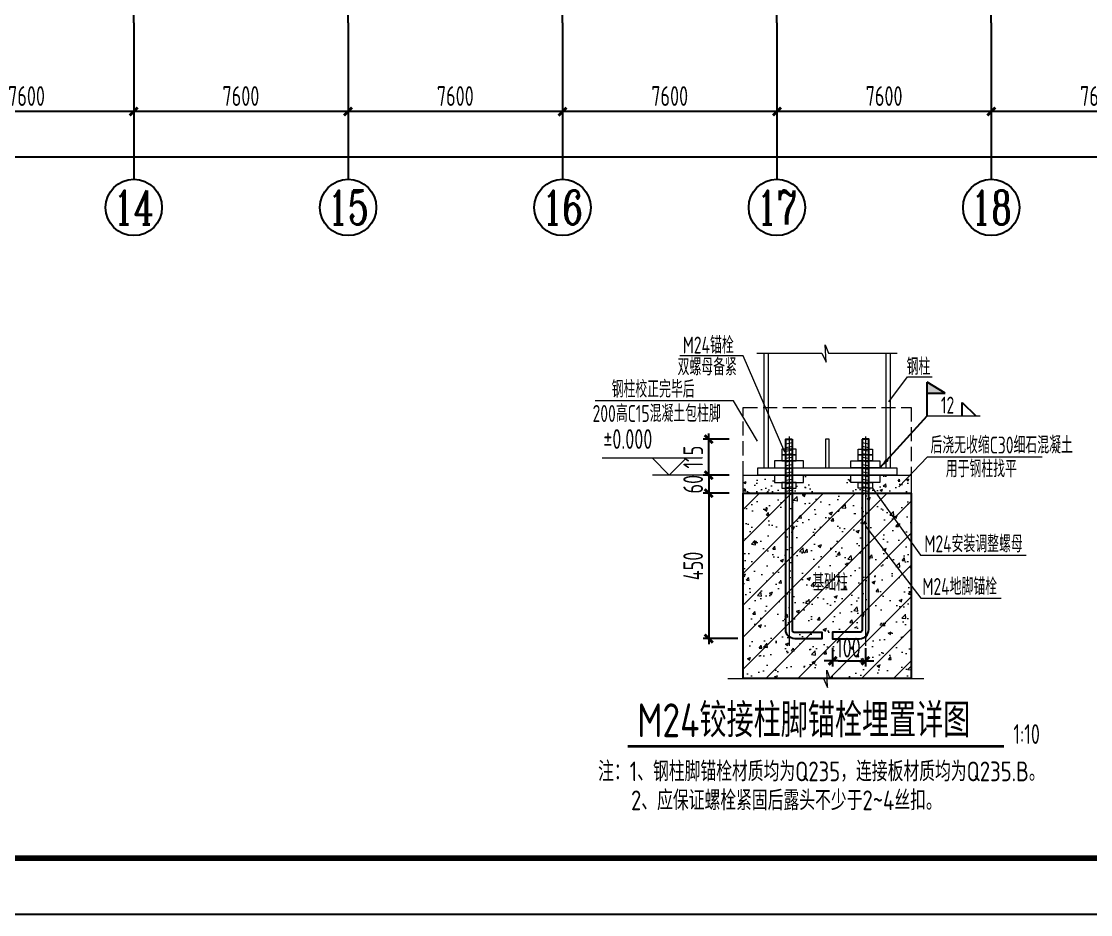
# Model space of a CAD drawing. Extents: x -3102990 to -851544, y -5293060 to -2540151.
# Drawn here: x -2066788 to -2047836, y -2672902 to -2657067 of the extents above; entities that cross this region are included whole.
import ezdxf
from ezdxf.enums import TextEntityAlignment as Align

# ---------------------------------------------------------------- set-up
doc = ezdxf.new("R2010")
doc.units = 0
doc.header["$LTSCALE"] = 1000
doc.header["$PDMODE"] = 1
for name, pattern in [('ACAD_ISO02W100', [15, 12, -3]), ('DASH', [0.35, 0.25, -0.1]), ('DOTE', [2.42, 2, -0.2, 0.02, -0.2])]:
    doc.linetypes.add(name, pattern=pattern)
doc.layers.get('0').update_dxf_attribs({"linetype": 'CONTINUOUS'})
doc.layers.get('Defpoints').update_dxf_attribs({"linetype": 'CONTINUOUS'})
for name, color, linetype in [('AXIS', 253, 'DOTE'), ('BOLT', 2, 'CONTINUOUS'), ('DIM', 3, 'CONTINUOUS'), ('NUM', 7, 'CONTINUOUS'), ('PUB_TITLE', 4, 'CONTINUOUS'), ('TEXT', 7, 'CONTINUOUS'), ('THIN', 7, 'CONTINUOUS'), ('WELD', 7, 'CONTINUOUS')]:
    doc.layers.add(name, color=color, linetype=linetype)
doc.layers.add('yichutu', color=7, linetype='CONTINUOUS', true_color=0xffffff, plot=False)
for name, color, linetype, lineweight in [('加强板', 3, 'CONTINUOUS', 20), ('填满-深', 8, 'CONTINUOUS', 5), ('引线', 9, 'CONTINUOUS', 18), ('砼柱', 7, 'CONTINUOUS', 20), ('虚线', 1, 'ACAD_ISO02W100', 13), ('钢柱', 7, 'CONTINUOUS', 5)]:
    doc.layers.add(name, color=color, linetype=linetype, lineweight=lineweight)
doc.styles.add('TSSD_Axis', font='Complex.shx', dxfattribs={"width": 0.7, "bigfont": 'hztxt.shx'})
doc.styles.add('TSSD_Dimension', font='tssdeng.shx', dxfattribs={"width": 0.7, "bigfont": 'Hztxt.shx'})
doc.styles.add('TSSD_Label', font='tssdeng.shx', dxfattribs={"width": 0.75, "bigfont": 'hztxt.shx'})
doc.styles.add('TSSD_Norm', font='Tssdeng.shx', dxfattribs={"width": 0.75, "bigfont": 'hztxt.shx'})
doc.styles.add('TSSD_Rein', font='Tssdeng.shx', dxfattribs={"width": 0.75, "bigfont": 'hztxt.shx'})
doc.dimstyles.new('TSSD_100_100', dxfattribs={"dimtxt": 350, "dimasz": 100, "dimexe": 100, "dimexo": 250, "dimgap": 100, "dimtad": 1, "dimdec": 0, "dimzin": 0, "dimdsep": 46, "dimtxsty": 'TSSD_Dimension', "dimblk": '_tsdbk', "dimcen": 0, "dimdle": 100, "dimclrt": 7, "dimadec": 0, "dimazin": 0, "dimtfac": 1, "dimtdec": 0, "dimtix": 1, "dimtmove": 2, "dimatfit": 3, "dimldrblk": '_tsdbk', "dimfxl": 250, "dimtolj": 1, "dimtzin": 0, "dimarcsym": 0})
doc.dimstyles.new('TSSD_200_100', dxfattribs={"dimtxt": 350, "dimasz": 100, "dimexe": 100, "dimexo": 250, "dimgap": 100, "dimtad": 1, "dimdec": 0, "dimlfac": 2, "dimzin": 0, "dimdsep": 46, "dimtxsty": 'TSSD_Dimension', "dimblk": 'ARCHTICK', "dimcen": 0, "dimdle": 100, "dimclrt": 7, "dimadec": 0, "dimazin": 0, "dimtfac": 1, "dimtdec": 0, "dimtix": 1, "dimtmove": 2, "dimatfit": 3, "dimfxl": 1, "dimtolj": 1, "dimtzin": 0, "dimarcsym": 0})
doc.dimstyles.new('TSSD_20_100', dxfattribs={"dimtxt": 350, "dimasz": 100, "dimexe": 100, "dimexo": 250, "dimgap": 100, "dimtad": 1, "dimdec": 0, "dimlfac": 0.2, "dimzin": 0, "dimdsep": 46, "dimtxsty": 'TSSD_Dimension', "dimblk": 'ARCHTICK', "dimcen": 0, "dimdle": 100, "dimclrt": 7, "dimadec": 0, "dimazin": 0, "dimtfac": 1, "dimtdec": 0, "dimtix": 1, "dimtmove": 2, "dimatfit": 3, "dimfxl": 1, "dimtolj": 1, "dimtzin": 0, "dimarcsym": 0})
doc.dimstyles.new('TSSD_LEADER_STYLE_200.0', dxfattribs={"dimtxt": 700, "dimasz": 200, "dimexe": 200, "dimexo": 500, "dimgap": 0.09, "dimtad": 0, "dimtih": 1, "dimtoh": 1, "dimdec": 4, "dimzin": 0, "dimdsep": 46, "dimtxsty": 'Standard', "dimcen": 0.09, "dimdle": 200, "dimclrt": 7, "dimadec": 0, "dimazin": 0, "dimtfac": 1, "dimtdec": 4, "dimtofl": 0, "dimtmove": 0, "dimatfit": 3, "dimfxl": 1, "dimtolj": 1, "dimtzin": 0, "dimarcsym": 0})

# ---------------------------------------------------------------- blocks, each defined once
blk = doc.blocks.new('ts_axno')
at = {"color": 0, "linetype": 'ByBlock', "lineweight": -2}
blk.add_circle((0, 0), 0.5, dxfattribs=at)
at = {"color": 0, "linetype": 'ByBlock', "lineweight": -2, "style": 'TSSD_Axis', "width": 0.7}
blk.add_attdef('A', text='', height=0.6, dxfattribs=at).set_placement((0, 0), align=Align.MIDDLE_CENTER)
blk = doc.blocks.new('_ArchTick')
at = {"color": 0, "const_width": 0.5}
blk.add_lwpolyline([(-0.71, -0.71), (0.71, 0.71)], dxfattribs=at)
blk = doc.blocks.new('*D897')
at = {"layer": 'Defpoints', "color": 0, "ltscale": 1.5}
for p in [(-2049597, -2657090), (-2045797, -2657090), (-2049597, -2658665)]:
    blk.add_point(p, dxfattribs=at)
at = {"layer": 'DIM', "color": 0, "lineweight": -2, "ltscale": 1.5}
for p, q in [((-2049597, -2657340), (-2049597, -2658765)), ((-2045797, -2657340), (-2045797, -2658765)), ((-2045697, -2658665), (-2049697, -2658665))]:
    blk.add_line(p, q, dxfattribs=at)
at = {"layer": 'DIM', "color": 0, "lineweight": -2, "ltscale": 1.5, "xscale": 100, "yscale": 100, "zscale": 100, "rotation": 180}
blk.add_blockref('_ArchTick', (-2049597, -2658665), dxfattribs=at)
at = {"layer": 'DIM', "color": 0, "lineweight": -2, "ltscale": 1.5, "xscale": 100, "yscale": 100, "zscale": 100}
blk.add_blockref('_ArchTick', (-2045797, -2658665), dxfattribs=at)
at = {"layer": 'DIM', "color": 7, "ltscale": 1.5, "insert": (-2047697, -2658390), "char_height": 350, "attachment_point": 5, "style": 'TSSD_Dimension'}
blk.add_mtext('\\A1;7600', dxfattribs=at)
blk = doc.blocks.new('*D898')
at = {"layer": 'Defpoints', "color": 0, "ltscale": 1.5}
for p in [(-2053397, -2657090), (-2049597, -2657090), (-2053397, -2658665)]:
    blk.add_point(p, dxfattribs=at)
at = {"layer": 'DIM', "color": 0, "lineweight": -2, "ltscale": 1.5}
for p, q in [((-2053397, -2657340), (-2053397, -2658765)), ((-2049597, -2657340), (-2049597, -2658765)), ((-2049497, -2658665), (-2053497, -2658665))]:
    blk.add_line(p, q, dxfattribs=at)
at = {"layer": 'DIM', "color": 0, "lineweight": -2, "ltscale": 1.5, "xscale": 100, "yscale": 100, "zscale": 100, "rotation": 180}
blk.add_blockref('_ArchTick', (-2053397, -2658665), dxfattribs=at)
at = {"layer": 'DIM', "color": 0, "lineweight": -2, "ltscale": 1.5, "xscale": 100, "yscale": 100, "zscale": 100}
blk.add_blockref('_ArchTick', (-2049597, -2658665), dxfattribs=at)
at = {"layer": 'DIM', "color": 7, "ltscale": 1.5, "insert": (-2051497, -2658390), "char_height": 350, "attachment_point": 5, "style": 'TSSD_Dimension'}
blk.add_mtext('\\A1;7600', dxfattribs=at)
blk = doc.blocks.new('*D899')
at = {"layer": 'Defpoints', "color": 0, "ltscale": 1.5}
for p in [(-2057197, -2657090), (-2053397, -2657090), (-2057197, -2658665)]:
    blk.add_point(p, dxfattribs=at)
at = {"layer": 'DIM', "color": 0, "lineweight": -2, "ltscale": 1.5}
for p, q in [((-2057197, -2657340), (-2057197, -2658765)), ((-2053397, -2657340), (-2053397, -2658765)), ((-2053297, -2658665), (-2057297, -2658665))]:
    blk.add_line(p, q, dxfattribs=at)
at = {"layer": 'DIM', "color": 0, "lineweight": -2, "ltscale": 1.5, "xscale": 100, "yscale": 100, "zscale": 100, "rotation": 180}
blk.add_blockref('_ArchTick', (-2057197, -2658665), dxfattribs=at)
at = {"layer": 'DIM', "color": 0, "lineweight": -2, "ltscale": 1.5, "xscale": 100, "yscale": 100, "zscale": 100}
blk.add_blockref('_ArchTick', (-2053397, -2658665), dxfattribs=at)
at = {"layer": 'DIM', "color": 7, "ltscale": 1.5, "insert": (-2055297, -2658390), "char_height": 350, "attachment_point": 5, "style": 'TSSD_Dimension'}
blk.add_mtext('\\A1;7600', dxfattribs=at)
blk = doc.blocks.new('*D900')
at = {"layer": 'Defpoints', "color": 0, "ltscale": 1.5}
for p in [(-2060997, -2657090), (-2057197, -2657090), (-2060997, -2658665)]:
    blk.add_point(p, dxfattribs=at)
at = {"layer": 'DIM', "color": 0, "lineweight": -2, "ltscale": 1.5}
for p, q in [((-2060997, -2657340), (-2060997, -2658765)), ((-2057197, -2657340), (-2057197, -2658765)), ((-2057097, -2658665), (-2061097, -2658665))]:
    blk.add_line(p, q, dxfattribs=at)
at = {"layer": 'DIM', "color": 0, "lineweight": -2, "ltscale": 1.5, "xscale": 100, "yscale": 100, "zscale": 100, "rotation": 180}
blk.add_blockref('_ArchTick', (-2060997, -2658665), dxfattribs=at)
at = {"layer": 'DIM', "color": 0, "lineweight": -2, "ltscale": 1.5, "xscale": 100, "yscale": 100, "zscale": 100}
blk.add_blockref('_ArchTick', (-2057197, -2658665), dxfattribs=at)
at = {"layer": 'DIM', "color": 7, "ltscale": 1.5, "insert": (-2059097, -2658390), "char_height": 350, "attachment_point": 5, "style": 'TSSD_Dimension'}
blk.add_mtext('\\A1;7600', dxfattribs=at)
blk = doc.blocks.new('*D901')
at = {"layer": 'Defpoints', "color": 0, "ltscale": 1.5}
for p in [(-2064797, -2657090), (-2060997, -2657090), (-2064797, -2658665)]:
    blk.add_point(p, dxfattribs=at)
at = {"layer": 'DIM', "color": 0, "lineweight": -2, "ltscale": 1.5}
for p, q in [((-2064797, -2657340), (-2064797, -2658765)), ((-2060997, -2657340), (-2060997, -2658765)), ((-2060897, -2658665), (-2064897, -2658665))]:
    blk.add_line(p, q, dxfattribs=at)
at = {"layer": 'DIM', "color": 0, "lineweight": -2, "ltscale": 1.5, "xscale": 100, "yscale": 100, "zscale": 100, "rotation": 180}
blk.add_blockref('_ArchTick', (-2064797, -2658665), dxfattribs=at)
at = {"layer": 'DIM', "color": 0, "lineweight": -2, "ltscale": 1.5, "xscale": 100, "yscale": 100, "zscale": 100}
blk.add_blockref('_ArchTick', (-2060997, -2658665), dxfattribs=at)
at = {"layer": 'DIM', "color": 7, "ltscale": 1.5, "insert": (-2062897, -2658390), "char_height": 350, "attachment_point": 5, "style": 'TSSD_Dimension'}
blk.add_mtext('\\A1;7600', dxfattribs=at)
blk = doc.blocks.new('*D902')
at = {"layer": 'Defpoints', "color": 0, "ltscale": 1.5}
for p in [(-2068597, -2657090), (-2064797, -2657090), (-2068597, -2658665)]:
    blk.add_point(p, dxfattribs=at)
at = {"layer": 'DIM', "color": 0, "lineweight": -2, "ltscale": 1.5}
for p, q in [((-2068597, -2657340), (-2068597, -2658765)), ((-2064797, -2657340), (-2064797, -2658765)), ((-2064697, -2658665), (-2068697, -2658665))]:
    blk.add_line(p, q, dxfattribs=at)
at = {"layer": 'DIM', "color": 0, "lineweight": -2, "ltscale": 1.5, "xscale": 100, "yscale": 100, "zscale": 100, "rotation": 180}
blk.add_blockref('_ArchTick', (-2068597, -2658665), dxfattribs=at)
at = {"layer": 'DIM', "color": 0, "lineweight": -2, "ltscale": 1.5, "xscale": 100, "yscale": 100, "zscale": 100}
blk.add_blockref('_ArchTick', (-2064797, -2658665), dxfattribs=at)
at = {"layer": 'DIM', "color": 7, "ltscale": 1.5, "insert": (-2066697, -2658390), "char_height": 350, "attachment_point": 5, "style": 'TSSD_Dimension'}
blk.add_mtext('\\A1;7600', dxfattribs=at)
blk = doc.blocks.new('*D915')
at = {"layer": 'Defpoints', "color": 0, "ltscale": 1.5}
for p in [(-2114197, -2657090), (-2038197, -2657090), (-2038197, -2659465)]:
    blk.add_point(p, dxfattribs=at)
at = {"layer": 'DIM', "color": 0, "lineweight": -2, "ltscale": 1.5}
for p, q in [((-2114197, -2657340), (-2114197, -2659565)), ((-2038197, -2657340), (-2038197, -2659565)), ((-2114297, -2659465), (-2038097, -2659465))]:
    blk.add_line(p, q, dxfattribs=at)
at = {"layer": 'DIM', "color": 0, "lineweight": -2, "ltscale": 1.5, "xscale": 100, "yscale": 100, "zscale": 100, "rotation": 180}
blk.add_blockref('_ArchTick', (-2114197, -2659465), dxfattribs=at)
at = {"layer": 'DIM', "color": 0, "lineweight": -2, "ltscale": 1.5, "xscale": 100, "yscale": 100, "zscale": 100}
blk.add_blockref('_ArchTick', (-2038197, -2659465), dxfattribs=at)
at = {"layer": 'DIM', "color": 7, "ltscale": 1.5, "insert": (-2076197, -2659190), "char_height": 350, "attachment_point": 5, "style": 'TSSD_Dimension'}
blk.add_mtext('\\A1;152000', dxfattribs=at)
blk = doc.blocks.new('*D2474')
at = {"layer": 'Defpoints', "color": 0}
for p in [(-2053993, -2665431), (-2054606, -2668010), (-2053842, -2668010)]:
    blk.add_point(p, dxfattribs=at)
at = {"layer": 'DIM', "color": 0, "lineweight": -2}
for p, q in [((-2054606, -2665331), (-2054606, -2668110)), ((-2054243, -2665431), (-2054706, -2665431)), ((-2054092, -2668010), (-2054706, -2668010))]:
    blk.add_line(p, q, dxfattribs=at)
at = {"layer": 'DIM', "color": 0, "lineweight": -2, "xscale": 100, "yscale": 100, "zscale": 100}
for p, rotation in [((-2054606, -2665431), 90), ((-2054606, -2668010), 270)]:
    blk.add_blockref('_ArchTick', p, dxfattribs=dict(at, rotation=rotation))
at = {"layer": 'DIM', "color": 7, "lineweight": 9, "insert": (-2054881, -2666721), "char_height": 350, "attachment_point": 5, "rotation": 90, "style": 'TSSD_Dimension'}
blk.add_mtext('\\A1;450', dxfattribs=at)
blk = doc.blocks.new('*D2475')
at = {"layer": 'Defpoints', "color": 0}
for p in [(-2054606, -2664471), (-2053993, -2664471), (-2053993, -2665111)]:
    blk.add_point(p, dxfattribs=at)
at = {"layer": 'DIM', "color": 0, "lineweight": -2}
for p, q in [((-2054606, -2664471), (-2054606, -2664371)), ((-2054243, -2664471), (-2054706, -2664471)), ((-2054606, -2665111), (-2054606, -2664471)), ((-2054243, -2665111), (-2054706, -2665111)), ((-2054606, -2665111), (-2054606, -2665211))]:
    blk.add_line(p, q, dxfattribs=at)
at = {"layer": 'DIM', "color": 0, "lineweight": -2, "xscale": 100, "yscale": 100, "zscale": 100}
for p, rotation in [((-2054606, -2664471), 270), ((-2054606, -2665111), 90)]:
    blk.add_blockref('_ArchTick', p, dxfattribs=dict(at, rotation=rotation))
at = {"layer": 'DIM', "color": 7, "lineweight": 9, "insert": (-2054881, -2664791), "char_height": 350, "attachment_point": 5, "rotation": 90, "style": 'TSSD_Dimension'}
blk.add_mtext('\\A1;115', dxfattribs=at)
blk = doc.blocks.new('*D2476')
at = {"layer": 'Defpoints', "color": 0}
for p in [(-2053993, -2665111), (-2054606, -2665431), (-2053993, -2665431)]:
    blk.add_point(p, dxfattribs=at)
at = {"layer": 'DIM', "color": 0, "lineweight": -2}
for p, q in [((-2054243, -2665111), (-2054706, -2665111)), ((-2054606, -2665111), (-2054606, -2665011)), ((-2054606, -2665111), (-2054606, -2665431)), ((-2054243, -2665431), (-2054706, -2665431)), ((-2054606, -2665431), (-2054606, -2665531))]:
    blk.add_line(p, q, dxfattribs=at)
at = {"layer": 'DIM', "color": 0, "lineweight": -2, "xscale": 100, "yscale": 100, "zscale": 100}
for p, rotation in [((-2054606, -2665111), 270), ((-2054606, -2665431), 90)]:
    blk.add_blockref('_ArchTick', p, dxfattribs=dict(at, rotation=rotation))
at = {"layer": 'DIM', "color": 7, "lineweight": 9, "insert": (-2054881, -2665271), "char_height": 350, "attachment_point": 5, "rotation": 90, "style": 'TSSD_Dimension'}
blk.add_mtext('\\A1;60', dxfattribs=at)
blk = doc.blocks.new('_tsdbk')
blk.add_line((-1, 0), (1.5, 0))
blk.add_lwpolyline([(-0.7, -0.7, 0.5, 0.5, 0), (0.7, 0.7, 0.5, 0.5, 0)], format="xyseb")
blk = doc.blocks.new('*D2477')
at = {"layer": 'Defpoints', "color": 0}
for p in [(-2052410, -2667924), (-2051828, -2667930), (-2051828, -2668402)]:
    blk.add_point(p, dxfattribs=at)
at = {"layer": 'DIM', "color": 0, "lineweight": -2}
for p, q in [((-2052410, -2668174), (-2052410, -2668502)), ((-2051828, -2668180), (-2051828, -2668502)), ((-2052310, -2668402), (-2051928, -2668402))]:
    blk.add_line(p, q, dxfattribs=at)
at = {"layer": 'DIM', "color": 0, "lineweight": -2, "xscale": 100, "yscale": 100, "zscale": 100, "rotation": 180}
blk.add_blockref('_tsdbk', (-2052410, -2668402), dxfattribs=at)
at = {"layer": 'DIM', "color": 0, "lineweight": -2, "xscale": 100, "yscale": 100, "zscale": 100}
blk.add_blockref('_tsdbk', (-2051828, -2668402), dxfattribs=at)
at = {"layer": 'DIM', "color": 7, "lineweight": 9, "insert": (-2052130, -2668169), "char_height": 350, "attachment_point": 5, "style": 'TSSD_Dimension'}
blk.add_mtext('\\A1;100', dxfattribs=at)
blk = doc.blocks.new('_WELD001')
at = {"linetype": 'ByBlock'}
h = blk.add_hatch(color=0, dxfattribs=at)
h.paths.add_polyline_path([(0.8, 1), (0, 1.5), (0, 1)])
edge = h.paths.add_edge_path()
edge.add_line((0, 0), (0, 1.5))
at = {"color": 0, "linetype": 'ByBlock'}
for p, q in [((0, 0), (0, 1.5)), ((0.8, 1), (0, 1.5)), ((0, 1), (0.8, 1))]:
    blk.add_line(p, q, dxfattribs=at)
blk = doc.blocks.new('_WELD004')
at = {"color": 0, "linetype": 'ByBlock'}
for p, q in [((0, 1), (1, 0)), ((0, 0), (0, 1))]:
    blk.add_line(p, q, dxfattribs=at)
blk = doc.blocks.new('A$C16496DF1')
at = {"layer": 'PUB_TITLE'}
blk.add_lwpolyline([(0, 0), (0, 42000), (104100, 42000), (104100, 0)], close=True, dxfattribs=at)
at = {"layer": 'PUB_TITLE', "const_width": 100}
blk.add_lwpolyline([(103100, 1000), (103100, 41000), (713, 41000), (713, 1000), (103100, 1000)], dxfattribs=at)
blk = doc.blocks.new('yct-1041-420-104100-42000-100-2006.0')
at = {"layer": 'yichutu', "color": 7, "true_color": 0xffffff}
blk.add_lwpolyline([(0, 0), (0, 42000), (104100, 42000), (104100, 0)], close=True, dxfattribs=at)

msp = doc.modelspace()

# ---------------------------------------------------------------- hatches: boundary and pattern name
at = {"layer": '填满-深'}
h = msp.add_hatch(dxfattribs=at)
h.set_pattern_fill('_USER', color=256, scale=64, angle=10, style=0, pattern_type=0)
h.set_pattern_definition([(10, (-1809935.9, -2832665.91), (-11.113483, 63.027696), [])])
h.paths.add_polyline_path([(-2053239.64, -2664487.46), (-2053124.44, -2664487.46), (-2053124.44, -2665447.46), (-2053239.64, -2665447.46)])
h = msp.add_hatch(dxfattribs=at)
h.set_pattern_fill('_USER', color=256, scale=64, angle=10, style=0, pattern_type=0)
h.set_pattern_definition([(170, (-2295073.72, -2832665.91), (11.113483, 63.027696), [])])
h.paths.add_polyline_path([(-2051769.98, -2664487.46), (-2051885.18, -2664487.46), (-2051885.18, -2665447.46), (-2051769.98, -2665447.46)])
h = msp.add_hatch(dxfattribs=at)
h.set_pattern_fill('混凝土', color=256, scale=56, style=0)
h.set_pattern_definition([(50, (-2105871.56, -2621895.47), (401.6657, -35.1412), [42, -462]), (355, (-2105871.56, -2621895.47), (-77.7007, 421.2276), [33.6, -369.6]), (100.4514, (-2105838.1, -2621898.4), (323.9653, 386.0861), [35.6945, -392.6396]), (46.1842, (-2105871.56, -2621783.47), (597.655, -92.6906), [63, -693]), (96.6356, (-2105821.75, -2621791.2), (523.411, 545.506), [53.542, -588.9593]), (351.1842, (-2105871.56, -2621783.47), (523.4107, 545.5064), [50.4, -554.4]), (21, (-2105815.56, -2621811.47), (334.268, -225.4666), [42, -462]), (326, (-2105815.56, -2621811.47), (136.2566, 406.084), [33.6, -369.6]), (71.4514, (-2105787.7, -2621830.25), (470.5247, 180.617), [35.6945, -392.6396]), (37.5, (-2105871.56, -2621895.47), (6.80952, 186.42056), [0, -365.12, 0, -375.2, 0, -371]), (7.5, (-2105871.56, -2621895.47), (147.31894, 220.87056), [0, -213.92, 0, -356.72, 0, -141.4]), (327.5, (-2105996.44, -2621895.47), (298.94056, -12.63073), [0, -140, 0, -436.8, 0, -579.6]), (317.5, (-2106052.44, -2621895.47), (326.5843, 56.0588), [0, -182, 0, -290.08, 0, -411.6])])
h.paths.add_polyline_path([(-2053310.04, -2665239.2), (-2053438.04, -2665239.2), (-2053438.04, -2665111.2), (-2053992.81, -2665111.2), (-2053992.81, -2665431.2), (-2053239.64, -2665431.2), (-2053239.64, -2665341.6), (-2053310.04, -2665341.6)])
h.paths.add_polyline_path([(-2051016.81, -2665111.2), (-2051571.58, -2665111.2), (-2051571.58, -2665239.2), (-2051699.58, -2665239.2), (-2051699.58, -2665341.6), (-2051769.98, -2665341.6), (-2051769.98, -2665431.2), (-2051016.81, -2665431.2)])
h.paths.add_polyline_path([(-2053124.44, -2665431.2), (-2052742.91, -2665431.2), (-2052742.91, -2665111.2), (-2052926.04, -2665111.2), (-2052926.04, -2665239.2), (-2053054.04, -2665239.2), (-2053054.04, -2665341.6), (-2053124.44, -2665341.6)])
h.paths.add_polyline_path([(-2052266.7, -2665431.2), (-2051885.18, -2665431.2), (-2051885.18, -2665341.6), (-2051955.58, -2665341.6), (-2051955.58, -2665239.2), (-2052083.58, -2665239.2), (-2052083.58, -2665111.2), (-2052266.7, -2665111.2)])
h = msp.add_hatch(dxfattribs=at)
h.set_pattern_fill('ARMORED', color=256, scale=149.333333, style=0)
h.set_pattern_definition([(50, (-1474.76, 0), (573.808146, -50.20171), [60, -660]), (355, (-1474.76, 0), (-111.00107, 601.75371), [48, -528]), (100.4514, (-1426.94, -4.2), (462.807505, 551.55163), [50.99215, -560.91369]), (46.1842, (-1474.76, 160), (853.79284, -132.41521), [90, -990]), (96.6356, (-1403.6, 149), (747.73016, 779.2943), [76.48823, -841.3704]), (351.1842, (-1474.8, 160), (747.72956, 779.29488), [72, -792]), (21, (-1394.76, 120), (477.52564, -322.09511), [60, -660]), (326, (-1394.76, 120), (194.65227, 580.12004), [48, -528]), (71.4514, (-1354.97, 93.16), (672.1781, 258.0244), [50.99215, -560.91369]), (37.5, (-1474.76, 0), (9.727884, 266.315083), [0, -521.6, 0, -536, 0, -530]), (7.5, (-1474.76, 0), (210.45563, 315.52937), [0, -305.6, 0, -509.6, 0, -202]), (327.5, (-1653.16, 0), (427.057949, -18.043897), [0, -200, 0, -624, 0, -828]), (317.5, (-1733.16, 0), (466.548935, 80.083986), [0, -260, 0, -414.4, 0, -588]), (45, (-1474.76, 0), (-282.842712, 282.842712), [])])
h.paths.add_polyline_path([(-2053992.81, -2665431.2), (-2051016.81, -2665431.2), (-2051016.81, -2668715.85), (-2053992.81, -2668715.85)])

# ---------------------------------------------------------------- linework, layer by layer
at = {"ltscale": 1.5}
msp.add_lwpolyline([(-2053992.81, -2665431.2), (-2051016.81, -2665431.2), (-2051016.81, -2668715.85), (-2053992.81, -2668715.85)], close=True, dxfattribs=at)
at = {"layer": 'AXIS', "ltscale": 1.5}
for p, q in [((-2064796.76, -2657090.5), (-2064796.76, -2640340.5)), ((-2060996.76, -2657090.5), (-2060996.76, -2640340.5)), ((-2057196.76, -2657090.5), (-2057196.76, -2640340.5)), ((-2053396.76, -2657090.5), (-2053396.76, -2640340.5)), ((-2049596.76, -2657090.5), (-2049596.76, -2640340.5))]:
    msp.add_line(p, q, dxfattribs=at)
at = {"layer": 'AXIS', "linetype": 'ByBlock', "lineweight": 5, "ltscale": 0.7}
for p, q in [((-2053182.04, -2664426.03), (-2053182.04, -2668137.2)), ((-2051827.58, -2664426.03), (-2051827.58, -2668137.2))]:
    msp.add_line(p, q, dxfattribs=at)
at = {"layer": 'BOLT', "color": 0}
for points in [[(-2053124.44, -2664471.2), (-2053124.44, -2667863.22, 0.41421356), (-2053092.44, -2667895.22), (-2052599.64, -2667895.22), (-2052599.64, -2668010.42), (-2053079.64, -2668010.42, -0.41421356), (-2053239.64, -2667850.42), (-2053239.64, -2664471.2), (-2053124.44, -2664471.2)], [(-2051885.18, -2664471.2), (-2051885.18, -2667863.22, -0.41421356), (-2051917.18, -2667895.22), (-2052409.98, -2667895.22), (-2052409.98, -2668010.42), (-2051929.98, -2668010.42, 0.41421356), (-2051769.98, -2667850.42), (-2051769.98, -2664471.2), (-2051885.18, -2664471.2)]]:
    msp.add_lwpolyline(points, format="xyb", dxfattribs=at)
at = {"layer": 'NUM', "ltscale": 1.5}
for p, q in [((-2064796.76, -2657090.5), (-2064796.76, -2659865.5)), ((-2060996.76, -2657090.5), (-2060996.76, -2659865.5)), ((-2057196.76, -2657090.5), (-2057196.76, -2659865.5)), ((-2053396.76, -2657090.5), (-2053396.76, -2659865.5)), ((-2049596.76, -2657090.5), (-2049596.76, -2659865.5))]:
    msp.add_line(p, q, dxfattribs=at)
at = {"layer": 'NUM', "const_width": 50}
msp.add_lwpolyline([(-2049369.65, -2669919.32), (-2056041.11, -2669919.32)], dxfattribs=at)
at = {"layer": 'TEXT', "lineweight": 9}
for points in [[(-2053254.25, -2664702.43), (-2053996.58, -2662996.93), (-2055117.62, -2662996.93)], [(-2051410.58, -2663810.16), (-2051083, -2663366.04), (-2050647.4, -2663366.04)], [(-2053742.52, -2664509.32), (-2054165.21, -2663796.16), (-2056616.39, -2663796.16)], [(-2051234.55, -2665319.11), (-2050728.02, -2664787.12), (-2048693.23, -2664787.12)], [(-2051699.58, -2665341.6), (-2050854.21, -2666527.51), (-2048979.06, -2666527.51)], [(-2051827.58, -2666016.52), (-2050845.21, -2667290.89), (-2049421.77, -2667290.89)]]:
    msp.add_lwpolyline(points, dxfattribs=at)
at = {"layer": 'THIN', "lineweight": 5}
for p, q in [((-2055604.44, -2664811.2), (-2056492.9, -2664811.2)), ((-2055304.44, -2665111.2), (-2055604.44, -2664811.2)), ((-2055004.44, -2664811.2), (-2055604.44, -2664811.2)), ((-2055304.44, -2665111.2), (-2055004.44, -2664811.2)), ((-2054606.24, -2665111.2), (-2055604.44, -2665111.2)), ((-2055304.44, -2665111.2), (-2055304.44, -2665111.2))]:
    msp.add_line(p, q, dxfattribs=at)
at = {"layer": 'WELD', "lineweight": 5}
msp.add_line((-2050732.39, -2664060.36), (-2049793.02, -2664060.36), dxfattribs=at)
at = {"layer": '加强板'}
for points in [[(-2053054.04, -2664650.4), (-2053310.04, -2664650.4), (-2053310.04, -2664752.8), (-2053054.04, -2664752.8)], [(-2053054.04, -2664752.8), (-2053310.04, -2664752.8), (-2053310.04, -2664855.2), (-2053054.04, -2664855.2)], [(-2051955.58, -2664650.4), (-2051699.58, -2664650.4), (-2051699.58, -2664752.8), (-2051955.58, -2664752.8)], [(-2051955.58, -2664752.8), (-2051699.58, -2664752.8), (-2051699.58, -2664855.2), (-2051955.58, -2664855.2)], [(-2052926.04, -2664855.2), (-2053438.04, -2664855.2), (-2053438.04, -2664983.2), (-2052926.04, -2664983.2)], [(-2052083.58, -2664855.2), (-2051571.58, -2664855.2), (-2051571.58, -2664983.2), (-2052083.58, -2664983.2)], [(-2052926.04, -2665111.2), (-2053438.04, -2665111.2), (-2053438.04, -2665239.2), (-2052926.04, -2665239.2)], [(-2052083.58, -2665111.2), (-2051571.58, -2665111.2), (-2051571.58, -2665239.2), (-2052083.58, -2665239.2)], [(-2053054.04, -2665239.2), (-2053310.04, -2665239.2), (-2053310.04, -2665341.6), (-2053054.04, -2665341.6)], [(-2051955.58, -2665239.2), (-2051699.58, -2665239.2), (-2051699.58, -2665341.6), (-2051955.58, -2665341.6)]]:
    msp.add_lwpolyline(points, close=True, dxfattribs=at)
at = {"layer": '引线'}
for points in [[(-2053754.13, -2662948.46), (-2052597.97, -2662948.46), (-2052526.39, -2663109.7), (-2052540.77, -2662798.89), (-2052484.52, -2662948.46), (-2051263.07, -2662948.46)], [(-2054268.27, -2668715.85), (-2052569.2, -2668715.85), (-2052497.62, -2668877.09), (-2052512, -2668566.28), (-2052455.75, -2668715.85), (-2050791.01, -2668715.85)]]:
    msp.add_lwpolyline(points, dxfattribs=at)
at = {"layer": '砼柱', "lineweight": 5}
for p, q in [((-2053992.81, -2665431.2), (-2053992.81, -2668715.85)), ((-2052779.1, -2665431.2), (-2053992.81, -2665431.2)), ((-2051016.81, -2668715.85), (-2051016.81, -2665431.2))]:
    msp.add_line(p, q, dxfattribs=at)
at = {"layer": '砼柱'}
msp.add_lwpolyline([(-2052824.81, -2665431.2), (-2053992.81, -2665431.2), (-2053992.81, -2665111.2), (-2051016.81, -2665111.2), (-2051016.81, -2665431.2), (-2052824.81, -2665431.2)], dxfattribs=at)
at = {"layer": '虚线', "linetype": 'DASH'}
msp.add_lwpolyline([(-2053992.81, -2665111.2), (-2053992.81, -2663911.2), (-2051016.81, -2663911.2), (-2051016.81, -2665111.2)], dxfattribs=at)
at = {"layer": '钢柱', "lineweight": 5}
for p, q in [((-2053624.81, -2664983.2), (-2053624.81, -2662948.46)), ((-2053548.01, -2664983.2), (-2053548.01, -2662948.46)), ((-2051461.61, -2664983.2), (-2051461.61, -2662948.46)), ((-2051384.81, -2664983.2), (-2051384.81, -2662948.46))]:
    msp.add_line(p, q, dxfattribs=at)
at = {"layer": '钢柱'}
for points in [[(-2052536.81, -2664471.2), (-2052536.81, -2664983.2), (-2052472.81, -2664983.2), (-2052472.81, -2664471.2)], [(-2053736.81, -2664983.2), (-2051272.81, -2664983.2), (-2051272.81, -2665111.2), (-2053736.81, -2665111.2)]]:
    msp.add_lwpolyline(points, close=True, dxfattribs=at)

# ---------------------------------------------------------------- block references
at = {"ltscale": 1.5}
msp.add_blockref('A$C16496DF1', (-2124567.88, -2672902.4), dxfattribs=at)
at = {"layer": 'NUM'}
ref = msp.add_blockref('ts_axno', (-2064796.76, -2660365.5), dxfattribs=dict(at, xscale=1000, yscale=1000, zscale=1000))
ref.add_attrib('14', '14', dxfattribs={"height": 600, "style": 'TSSD_Axis', "width": 0.7}).set_placement((-2064796.76, -2660365.5), align=Align.MIDDLE_CENTER)
ref = msp.add_blockref('ts_axno', (-2060996.76, -2660365.5), dxfattribs=dict(at, xscale=1000, yscale=1000, zscale=1000))
ref.add_attrib('15', '15', dxfattribs={"height": 600, "style": 'TSSD_Axis', "width": 0.7}).set_placement((-2060996.76, -2660365.5), align=Align.MIDDLE_CENTER)
ref = msp.add_blockref('ts_axno', (-2057196.76, -2660365.5), dxfattribs=dict(at, xscale=1000, yscale=1000, zscale=1000))
ref.add_attrib('16', '16', dxfattribs={"height": 600, "style": 'TSSD_Axis', "width": 0.7}).set_placement((-2057196.76, -2660365.5), align=Align.MIDDLE_CENTER)
ref = msp.add_blockref('ts_axno', (-2053396.76, -2660365.5), dxfattribs=dict(at, xscale=1000, yscale=1000, zscale=1000))
ref.add_attrib('17', '17', dxfattribs={"height": 600, "style": 'TSSD_Axis', "width": 0.7}).set_placement((-2053396.76, -2660365.5), align=Align.MIDDLE_CENTER)
ref = msp.add_blockref('ts_axno', (-2049596.76, -2660365.5), dxfattribs=dict(at, xscale=1000, yscale=1000, zscale=1000))
ref.add_attrib('18', '18', dxfattribs={"height": 600, "style": 'TSSD_Axis', "width": 0.7}).set_placement((-2049596.76, -2660365.5), align=Align.MIDDLE_CENTER)
at = {"layer": 'WELD'}
for name, p, xscale, yscale, zscale in [('_WELD001', (-2050732.39, -2664060.36), 400, 400, 400), ('_WELD004', (-2050113.02, -2664060.36), 240, 240, 240)]:
    msp.add_blockref(name, p, dxfattribs=dict(at, xscale=xscale, yscale=yscale, zscale=zscale))
at = {"layer": 'yichutu'}
msp.add_blockref('yct-1041-420-104100-42000-100-2006.0', (-2124567.87, -2672902.4), dxfattribs=at)

# ---------------------------------------------------------------- texts
at = {"layer": 'TEXT', "lineweight": 5, "style": 'TSSD_Rein', "width": 0.7}
for s, p in [('M24锚栓', (-2055064.86, -2662955.23)), ('双螺母备紧', (-2055157.02, -2663341.46)), ('钢柱', (-2051097.04, -2663337.18)), ('钢柱校正完毕后', (-2056325.14, -2663736.72)), ('12', (-2050490.13, -2664020.36)), ('200高C15混凝土包柱脚', (-2056663.5, -2664168.3)), ('后浇无收缩C30细石混凝土', (-2050674.48, -2664727.39)), ('用于钢柱找平', (-2050403.54, -2665149.36)), ('M24安装调整螺母', (-2050782.67, -2666478.68)), ('基础柱', (-2052768.87, -2667162.35)), ('M24地脚锚栓', (-2050817.79, -2667235.53))]:
    msp.add_text(s, height=300, dxfattribs=at).set_placement(p)
msp.add_text('%%p0.000', height=350, dxfattribs=at).set_placement((-2055604.44, -2664751.2), align=Align.BOTTOM_RIGHT)
at = {"layer": 'TEXT', "lineweight": 5, "style": 'TSSD_Label', "width": 0.8}
msp.add_text('M24铰接柱脚锚栓埋置详图', height=600, dxfattribs=at).set_placement((-2052920.63, -2669757.36), align=Align.CENTER)
at = {"layer": 'TEXT', "color": 0, "lineweight": 5, "style": 'TSSD_Rein', "width": 0.7}
msp.add_text('1:10', height=350, dxfattribs=at).set_placement((-2049205.29, -2669981.27), align=Align.BOTTOM_LEFT)
at = {"layer": 'TEXT', "color": 0, "lineweight": 5, "style": 'TSSD_Norm', "width": 0.8}
for s, p in [('注：1、钢柱脚锚栓材质均为Q235，连接板材质均为Q235.B。', (-2056566.22, -2670538.37)), ('2、应保证螺栓紧固后露头不少于2~4丝扣。', (-2055982.89, -2671051.25, -48))]:
    msp.add_text(s, height=350, dxfattribs=at).set_placement(p)

# ---------------------------------------------------------------- dimensions: what is measured, and where the dimension line sits
at = {"layer": 'DIM', "ltscale": 1.5}
for base, p1, p2, picture, middle in [((-2038196.76, -2659465.5), (-2114196.76, -2657090.5), (-2038196.76, -2657090.5), '*D915', (-2076196.76, -2659190.5)), ((-2068596.76, -2658665.5), (-2064796.76, -2657090.5), (-2068596.76, -2657090.5), '*D902', (-2066696.76, -2658390.5)), ((-2064796.76, -2658665.5), (-2060996.76, -2657090.5), (-2064796.76, -2657090.5), '*D901', (-2062896.76, -2658390.5)), ((-2060996.76, -2658665.5), (-2057196.76, -2657090.5), (-2060996.76, -2657090.5), '*D900', (-2059096.76, -2658390.5)), ((-2057196.76, -2658665.5), (-2053396.76, -2657090.5), (-2057196.76, -2657090.5), '*D899', (-2055296.76, -2658390.5)), ((-2053396.76, -2658665.5), (-2049596.76, -2657090.5), (-2053396.76, -2657090.5), '*D898', (-2051496.76, -2658390.5)), ((-2049596.76, -2658665.5), (-2045796.76, -2657090.5), (-2049596.76, -2657090.5), '*D897', (-2047696.76, -2658390.5))]:
    dim = msp.add_linear_dim(base=base, p1=p1, p2=p2, angle=180, dimstyle='TSSD_200_100', dxfattribs=at)
    dim.commit()
    dim.dimension.update_dxf_attribs({"geometry": picture, "text_midpoint": middle})
at = {"layer": 'DIM', "lineweight": 9}
for base, p1, p2, text, picture, middle in [((-2054606.24, -2664471.2), (-2053992.81, -2665111.2), (-2053992.81, -2664471.2), '115', '*D2475', (-2054881.24, -2664791.2)), ((-2054606.24, -2665431.2), (-2053992.81, -2665111.2), (-2053992.81, -2665431.2), '60', '*D2476', (-2054881.24, -2665271.2)), ((-2054606.24, -2668010.42), (-2053992.81, -2665431.2), (-2053842.41, -2668010.42), '450', '*D2474', (-2054881.24, -2666720.81))]:
    dim = msp.add_linear_dim(base=base, p1=p1, p2=p2, angle=90, text=text, dimstyle='TSSD_20_100', dxfattribs=at)
    dim.commit()
    dim.dimension.update_dxf_attribs({"geometry": picture, "text_midpoint": middle})
dim = msp.add_linear_dim(base=(-2051827.58, -2668401.56), p1=(-2052409.98, -2667924.12), p2=(-2051827.58, -2667930.2), text='100', dimstyle='TSSD_100_100', dxfattribs=at)
dim.commit()
dim.dimension.update_dxf_attribs({"geometry": '*D2477', "text_midpoint": (-2052130.04, -2668169.49), "dimtype": 160})

# ---------------------------------------------------------------- leaders
at = {"layer": 'WELD', "lineweight": 5}
msp.add_leader([(-2051571.58, -2664983.2), (-2050732.39, -2664060.36)], dimstyle='TSSD_LEADER_STYLE_200.0', dxfattribs=at)

doc.saveas('drawing.dxf')
